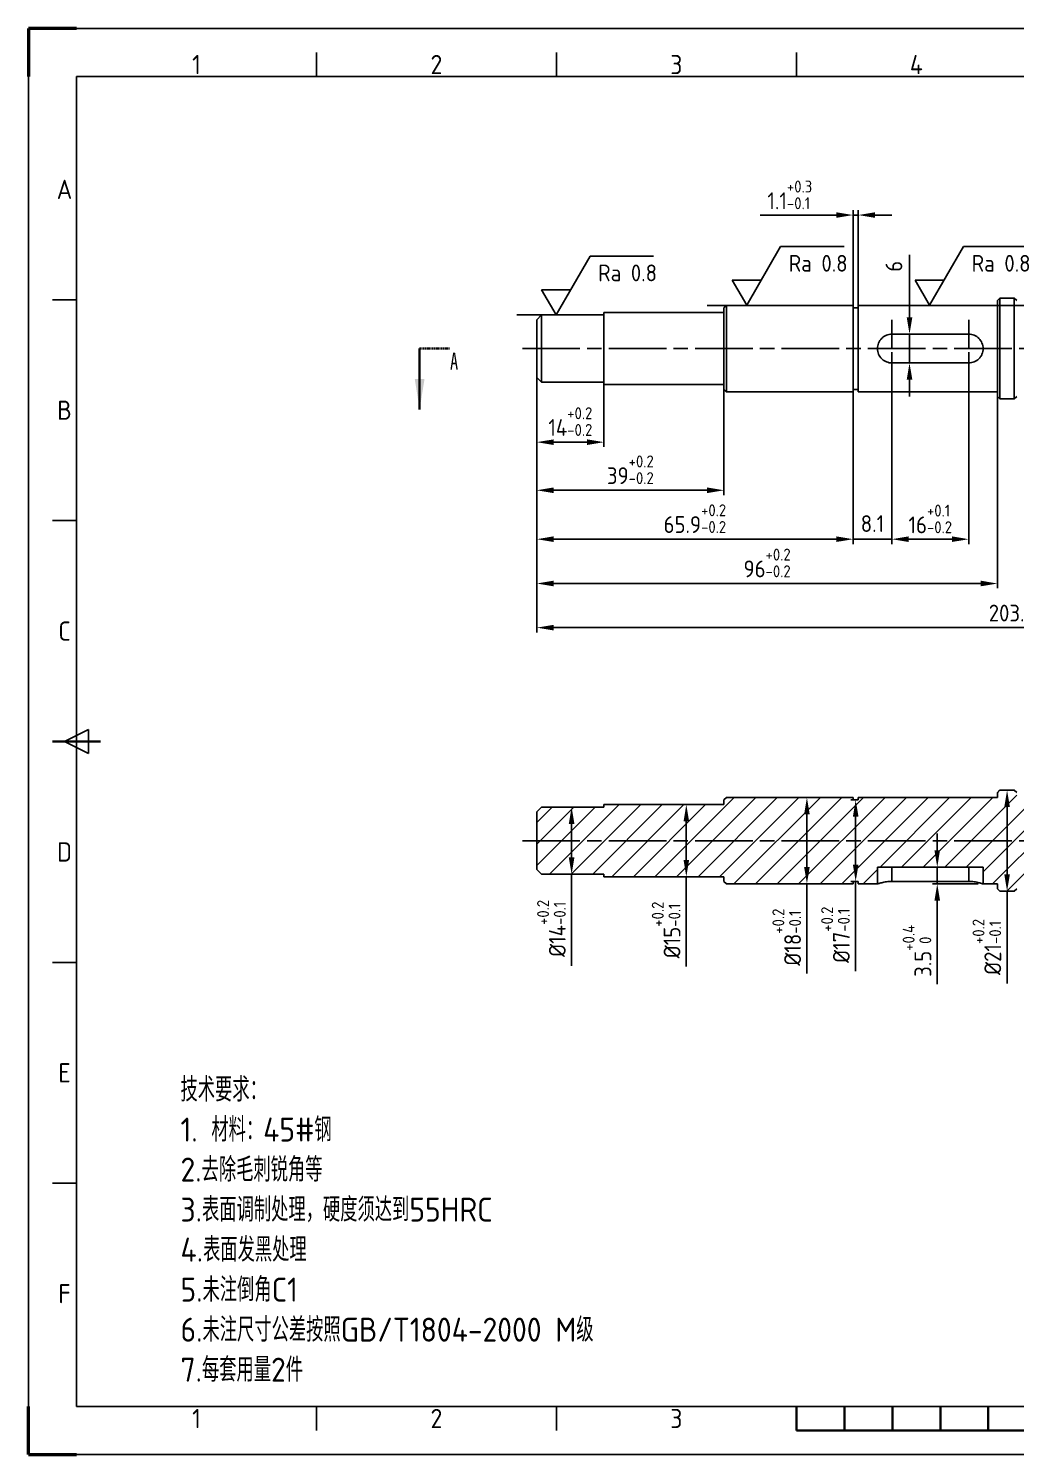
# Model space of a CAD drawing. Header units: millimetres. Extents: x 23 to 443, y 16 to 313.
# Drawn here: x 23.2 to 228.9, y 16.1 to 313.1 of the extents above; entities that cross this region are included whole.
import ezdxf
from ezdxf.enums import TextEntityAlignment as Align

# ---------------------------------------------------------------- set-up
doc = ezdxf.new("R2010")
doc.units = ezdxf.units.MM
for name, pattern in [('AM_ISO08W050', [18, 12, -1.5, 3, -1.5]), ('AM_ISO08W050x2', [9, 6, -0.75, 1.5, -0.75]), ('HIDDEN', [0.375, 0.25, -0.125])]:
    doc.linetypes.add(name, pattern=pattern)
doc.layers.add('10', color=7, linetype='Continuous')
for name, color, linetype, lineweight in [('AM_5', 3, 'Continuous', 25), ('AM_7', 4, 'AM_ISO08W050', 25), ('AM_BOR', 7, 'Continuous', 50)]:
    doc.layers.add(name, color=color, linetype=linetype, lineweight=lineweight)
doc.styles.add('ACGBTS', font='isocp.shx', dxfattribs={"bigfont": 'gbcbig.shx'})
doc.styles.add('SLDTEXTSTYLE5', font='TXT', dxfattribs={"width": 0.7})
doc.styles.get("Standard").update_dxf_attribs({"font": 'isocp.shx', "bigfont": 'gbcbig.shx'})
doc.dimstyles.new('AM_GB$0', dxfattribs={"dimtxt": 3.5, "dimasz": 3.5, "dimexe": 1, "dimexo": 1, "dimgap": 1.5, "dimtad": 1, "dimdsep": 46, "dimtxsty": 'Standard', "dimcen": 0, "dimclrd": 256, "dimclre": 256, "dimclrt": 2, "dimadec": 0, "dimazin": 2, "dimtp": 0.1, "dimtm": 0.1, "dimtfac": 0.71, "dimtdec": 3, "dimtmove": 0, "dimatfit": 3, "dimfxl": 1, "dimlwd": -1, "dimlwe": -1, "dimarcsym": 0})

# ---------------------------------------------------------------- blocks, each defined once
blk = doc.blocks.new('GB_A3')
for p, q in [((410, 287), (10, 287)), ((10, 287), (10, 10)), ((10, 10), (410, 10))]:
    blk.add_line(p, q)
at = {"layer": 'AM_BOR'}
for p, q in [((10, 297), (0, 297)), ((0, 297), (0, 287)), ((0, 0), (0, 10)), ((0, 0), (10, 0))]:
    blk.add_line(p, q, dxfattribs=at)
at = {"layer": 'AM_BOR', "color": 1, "lineweight": 25}
for p, q in [((0, 297), (420, 297)), ((0, 0), (0, 297)), ((60, 287), (60, 292)), ((110, 287), (110, 292)), ((160, 287), (160, 292)), ((10, 240.5), (5, 240.5)), ((10, 194.5), (5, 194.5)), ((7.5, 148.5), (12.5, 151)), ((12.5, 146), (7.5, 148.5)), ((12.5, 151), (12.5, 146)), ((10, 102.5), (5, 102.5)), ((10, 56.5), (5, 56.5)), ((60, 5), (60, 10)), ((110, 5), (110, 10)), ((420, 0), (0, 0))]:
    blk.add_line(p, q, dxfattribs=at)
at = {"layer": 'AM_BOR', "color": 2, "lineweight": 35}
for p, q in [((5, 148.5), (15, 148.5)), ((160, 5), (160, 10)), ((170, 5), (170, 10)), ((180, 5), (180, 10)), ((190, 5), (190, 10)), ((200, 5), (200, 10)), ((160, 5), (260, 5))]:
    blk.add_line(p, q, dxfattribs=at)
at = {"layer": 'AM_BOR', "color": 1, "lineweight": 25, "style": 'ACGBTS'}
for s, p in [('1', (35, 289.5)), ('2', (85, 289.5)), ('3', (135, 289.5)), ('4', (185, 289.5)), ('A', (7.5, 263.5)), ('B', (7.5, 217.5)), ('C', (7.5, 171.5)), ('D', (7.5, 125.5)), ('E', (7.5, 79.5)), ('F', (7.5, 33.5)), ('1', (35, 7.5)), ('2', (85, 7.5)), ('3', (135, 7.5))]:
    blk.add_text(s, height=4, dxfattribs=at).set_placement(p, align=Align.MIDDLE)
blk = doc.blocks.new('*D73')
at = {"layer": 'AM_5', "linetype": 'ByBlock', "transparency": 16777216}
for p, q in [((129.1, 245.49), (129.1, 187.36)), ((332.5, 245.49), (332.5, 187.36)), ((132.6, 188.36), (329, 188.36))]:
    blk.add_line(p, q, dxfattribs=at)
at = {"layer": 'AM_5', "transparency": 16777216}
for points in [[(132.6, 188.94), (132.6, 187.78), (129.1, 188.36)], [(329, 188.94), (329, 187.78), (332.5, 188.36)]]:
    blk.add_solid(points, dxfattribs=at)
at = {"layer": 'Defpoints', "color": 0, "transparency": 16777216}
for p in [(129.1, 246.49), (332.5, 246.49), (332.5, 188.36)]:
    blk.add_point(p, dxfattribs=at)
at = {"layer": 'AM_5', "color": 2, "transparency": 16777216, "insert": (230.8, 192.63), "char_height": 3.5, "attachment_point": 5}
blk.add_mtext('203.4{}{\\H0.71x;\\C3;\\S+0.2^ -0.2;}', dxfattribs=at)
blk = doc.blocks.new('*D54')
at = {"layer": 'AM_5', "linetype": 'ByBlock', "transparency": 16777216}
for p, q in [((129.1, 245.49), (129.1, 225.99)), ((143.1, 245.49), (143.1, 225.99)), ((132.6, 226.99), (139.6, 226.99))]:
    blk.add_line(p, q, dxfattribs=at)
at = {"layer": 'AM_5', "transparency": 16777216}
for points in [[(132.6, 227.57), (132.6, 226.41), (129.1, 226.99)], [(139.6, 227.57), (139.6, 226.41), (143.1, 226.99)]]:
    blk.add_solid(points, dxfattribs=at)
at = {"layer": 'Defpoints', "color": 0, "transparency": 16777216}
for p in [(129.1, 246.49), (143.1, 246.49), (143.1, 226.99)]:
    blk.add_point(p, dxfattribs=at)
at = {"layer": 'AM_5', "color": 2, "transparency": 16777216, "insert": (136.1, 231.27), "char_height": 3.5, "attachment_point": 5}
blk.add_mtext('14{}{\\H0.71x;\\C3;\\S+0.2^ -0.2;}', dxfattribs=at)
blk = doc.blocks.new('*D55')
at = {"layer": 'AM_5', "linetype": 'ByBlock', "transparency": 16777216}
for p, q in [((129.1, 245.49), (129.1, 215.97)), ((168.1, 245.49), (168.1, 215.97)), ((132.6, 216.97), (164.6, 216.97))]:
    blk.add_line(p, q, dxfattribs=at)
at = {"layer": 'AM_5', "transparency": 16777216}
for points in [[(132.6, 217.55), (132.6, 216.38), (129.1, 216.97)], [(164.6, 217.55), (164.6, 216.38), (168.1, 216.97)]]:
    blk.add_solid(points, dxfattribs=at)
at = {"layer": 'Defpoints', "color": 0, "transparency": 16777216}
for p in [(129.1, 246.49), (168.1, 246.49), (168.1, 216.97)]:
    blk.add_point(p, dxfattribs=at)
at = {"layer": 'AM_5', "color": 2, "transparency": 16777216, "insert": (148.6, 221.24), "char_height": 3.5, "attachment_point": 5}
blk.add_mtext('39{}{\\H0.71x;\\C3;\\S+0.2^ -0.2;}', dxfattribs=at)
blk = doc.blocks.new('*D56')
at = {"layer": 'AM_5', "linetype": 'ByBlock', "transparency": 16777216}
for p, q in [((129.1, 245.49), (129.1, 205.78)), ((195, 245.49), (195, 205.78)), ((132.6, 206.78), (191.5, 206.78))]:
    blk.add_line(p, q, dxfattribs=at)
at = {"layer": 'AM_5', "transparency": 16777216}
for points in [[(132.6, 207.37), (132.6, 206.2), (129.1, 206.78)], [(191.5, 207.37), (191.5, 206.2), (195, 206.78)]]:
    blk.add_solid(points, dxfattribs=at)
at = {"layer": 'Defpoints', "color": 0, "transparency": 16777216}
for p in [(129.1, 246.49), (195, 246.49), (195, 206.78)]:
    blk.add_point(p, dxfattribs=at)
at = {"layer": 'AM_5', "color": 2, "transparency": 16777216, "insert": (162.05, 211.06), "char_height": 3.5, "attachment_point": 5}
blk.add_mtext('65.9{}{\\H0.71x;\\C3;\\S+0.2^ -0.2;}', dxfattribs=at)
blk = doc.blocks.new('*D57')
at = {"layer": 'AM_5', "linetype": 'ByBlock', "transparency": 16777216}
for p, q in [((191.5, 274.29), (175.66, 274.29)), ((195, 247.49), (195, 275.29)), ((196.1, 274.29), (195, 274.29)), ((196.1, 247.49), (196.1, 275.29)), ((199.6, 274.29), (203.1, 274.29))]:
    blk.add_line(p, q, dxfattribs=at)
at = {"layer": 'AM_5', "transparency": 16777216}
for points in [[(191.5, 274.87), (191.5, 273.71), (195, 274.29)], [(199.6, 274.87), (199.6, 273.71), (196.1, 274.29)]]:
    blk.add_solid(points, dxfattribs=at)
at = {"layer": 'Defpoints', "color": 0, "transparency": 16777216}
for p in [(195, 274.29), (195, 246.49), (196.1, 246.49)]:
    blk.add_point(p, dxfattribs=at)
at = {"layer": 'AM_5', "color": 2, "transparency": 16777216, "insert": (181.83, 278.49), "char_height": 3.5, "attachment_point": 5}
blk.add_mtext('1.1{}{\\H0.71x;\\C3;\\S+0.3^ -0.1;}', dxfattribs=at)
blk = doc.blocks.new('*D58')
at = {"layer": 'AM_5', "linetype": 'ByBlock', "transparency": 16777216}
for p, q in [((129.1, 245.49), (129.1, 196.55)), ((225.1, 245.49), (225.1, 196.55)), ((221.6, 197.55), (132.6, 197.55))]:
    blk.add_line(p, q, dxfattribs=at)
at = {"layer": 'AM_5', "transparency": 16777216}
for points in [[(132.6, 198.14), (132.6, 196.97), (129.1, 197.55)], [(221.6, 198.14), (221.6, 196.97), (225.1, 197.55)]]:
    blk.add_solid(points, dxfattribs=at)
at = {"layer": 'Defpoints', "color": 0, "transparency": 16777216}
for p in [(129.1, 246.49), (225.1, 246.49), (129.1, 197.55)]:
    blk.add_point(p, dxfattribs=at)
at = {"layer": 'AM_5', "color": 2, "transparency": 16777216, "insert": (177.1, 201.83), "char_height": 3.5, "attachment_point": 5}
blk.add_mtext('96{}{\\H0.71x;\\C3;\\S+0.2^ -0.2;}', dxfattribs=at)
blk = doc.blocks.new('*D59')
at = {"layer": 'AM_5', "linetype": 'ByBlock', "transparency": 16777216}
for p, q in [((203.1, 245.49), (203.1, 205.78)), ((219.1, 245.49), (219.1, 205.78)), ((215.6, 206.78), (206.6, 206.78))]:
    blk.add_line(p, q, dxfattribs=at)
at = {"layer": 'AM_5', "transparency": 16777216}
for points in [[(206.6, 207.37), (206.6, 206.2), (203.1, 206.78)], [(215.6, 207.37), (215.6, 206.2), (219.1, 206.78)]]:
    blk.add_solid(points, dxfattribs=at)
at = {"layer": 'Defpoints', "color": 0, "transparency": 16777216}
for p in [(203.1, 246.49), (219.1, 246.49), (203.1, 206.78)]:
    blk.add_point(p, dxfattribs=at)
at = {"layer": 'AM_5', "color": 2, "transparency": 16777216, "insert": (211.1, 211), "char_height": 3.5, "attachment_point": 5}
blk.add_mtext('16{}{\\H0.71x;\\C3;\\S+0.1^ -0.2;}', dxfattribs=at)
blk = doc.blocks.new('*D60')
at = {"layer": 'AM_5', "linetype": 'ByBlock', "transparency": 16777216}
for p, q in [((195, 245.49), (195, 205.78)), ((203.1, 245.49), (203.1, 205.78)), ((191.5, 206.78), (188, 206.78)), ((195, 206.78), (203.1, 206.78)), ((206.6, 206.78), (210.1, 206.78))]:
    blk.add_line(p, q, dxfattribs=at)
at = {"layer": 'AM_5', "transparency": 16777216}
for points in [[(191.5, 207.37), (191.5, 206.2), (195, 206.78)], [(206.6, 207.37), (206.6, 206.2), (203.1, 206.78)]]:
    blk.add_solid(points, dxfattribs=at)
at = {"layer": 'Defpoints', "color": 0, "transparency": 16777216}
for p in [(195, 246.49), (203.1, 246.49), (203.1, 206.78)]:
    blk.add_point(p, dxfattribs=at)
at = {"layer": 'AM_5', "color": 2, "transparency": 16777216, "insert": (199.05, 210.03), "char_height": 3.5, "attachment_point": 5}
blk.add_mtext('8.1', dxfattribs=at)
blk = doc.blocks.new('*D61')
at = {"layer": 'AM_5', "linetype": 'ByBlock', "transparency": 16777216}
for p, q in [((206.77, 252.99), (206.77, 266.01)), ((218.1, 249.49), (205.77, 249.49)), ((206.77, 243.49), (206.77, 249.49)), ((218.1, 243.49), (205.77, 243.49)), ((206.77, 239.99), (206.77, 236.49))]:
    blk.add_line(p, q, dxfattribs=at)
at = {"layer": 'AM_5', "transparency": 16777216}
for points in [[(206.19, 252.99), (207.36, 252.99), (206.77, 249.49)], [(206.19, 239.99), (207.36, 239.99), (206.77, 243.49)]]:
    blk.add_solid(points, dxfattribs=at)
at = {"layer": 'Defpoints', "color": 0, "transparency": 16777216}
for p in [(219.1, 249.49), (206.77, 243.49), (219.1, 243.49)]:
    blk.add_point(p, dxfattribs=at)
at = {"layer": 'AM_5', "color": 2, "transparency": 16777216, "insert": (203.52, 263.62), "char_height": 3.5, "attachment_point": 5, "rotation": 90}
blk.add_mtext('6', dxfattribs=at)
blk = doc.blocks.new('*D64')
at = {"layer": 'AM_5', "linetype": 'ByBlock', "transparency": 16777216}
for p, q in [((227.6, 154.49), (226.1, 154.49)), ((227.1, 150.99), (227.1, 136.99)), ((227.6, 133.49), (226.1, 133.49)), ((227.1, 133.49), (227.1, 114.27))]:
    blk.add_line(p, q, dxfattribs=at)
at = {"layer": 'AM_5', "transparency": 16777216}
for points in [[(226.52, 150.99), (227.69, 150.99), (227.1, 154.49)], [(226.52, 136.99), (227.69, 136.99), (227.1, 133.49)]]:
    blk.add_solid(points, dxfattribs=at)
at = {"layer": 'Defpoints', "color": 0, "transparency": 16777216}
for p in [(228.6, 154.49), (227.1, 133.49), (228.6, 133.49)]:
    blk.add_point(p, dxfattribs=at)
at = {"layer": 'AM_5', "color": 2, "transparency": 16777216, "insert": (222.89, 121.86), "char_height": 3.5, "attachment_point": 5, "rotation": 90}
blk.add_mtext('%%C21{}{\\H0.71x;\\C3;\\S+0.2^ -0.1;}', dxfattribs=at)
blk = doc.blocks.new('*D66')
at = {"layer": 'AM_5', "linetype": 'ByBlock', "transparency": 16777216}
for p, q in [((194, 152.99), (184.39, 152.99)), ((185.39, 149.49), (185.39, 138.49)), ((194, 134.99), (184.39, 134.99)), ((185.39, 134.99), (185.39, 116.3))]:
    blk.add_line(p, q, dxfattribs=at)
at = {"layer": 'AM_5', "transparency": 16777216}
for points in [[(184.81, 149.49), (185.97, 149.49), (185.39, 152.99)], [(184.81, 138.49), (185.97, 138.49), (185.39, 134.99)]]:
    blk.add_solid(points, dxfattribs=at)
at = {"layer": 'Defpoints', "color": 0, "transparency": 16777216}
for p in [(195, 152.99), (185.39, 134.99), (195, 134.99)]:
    blk.add_point(p, dxfattribs=at)
at = {"layer": 'AM_5', "color": 2, "transparency": 16777216, "insert": (181.18, 123.89), "char_height": 3.5, "attachment_point": 5, "rotation": 90}
blk.add_mtext('%%C18{}{\\H0.71x;\\C3;\\S+0.2^ -0.1;}', dxfattribs=at)
blk = doc.blocks.new('*D67')
at = {"layer": 'AM_5', "linetype": 'ByBlock', "transparency": 16777216}
for p, q in [((167.1, 151.49), (159.26, 151.49)), ((160.26, 147.99), (160.26, 139.99)), ((167.1, 136.49), (159.26, 136.49)), ((160.26, 136.49), (160.26, 117.8))]:
    blk.add_line(p, q, dxfattribs=at)
at = {"layer": 'AM_5', "transparency": 16777216}
for points in [[(159.68, 147.99), (160.85, 147.99), (160.26, 151.49)], [(159.68, 139.99), (160.85, 139.99), (160.26, 136.49)]]:
    blk.add_solid(points, dxfattribs=at)
at = {"layer": 'Defpoints', "color": 0, "transparency": 16777216}
for p in [(168.1, 151.49), (160.26, 136.49), (168.1, 136.49)]:
    blk.add_point(p, dxfattribs=at)
at = {"layer": 'AM_5', "color": 2, "transparency": 16777216, "insert": (156.05, 125.39), "char_height": 3.5, "attachment_point": 5, "rotation": 90}
blk.add_mtext('%%C15{}{\\H0.71x;\\C3;\\S+0.2^ -0.1;}', dxfattribs=at)
blk = doc.blocks.new('*D68')
at = {"layer": 'AM_5', "linetype": 'ByBlock', "transparency": 16777216}
for p, q in [((142.1, 150.99), (135.36, 150.99)), ((136.36, 147.49), (136.36, 140.49)), ((142.1, 136.99), (135.36, 136.99)), ((136.36, 136.99), (136.36, 117.95))]:
    blk.add_line(p, q, dxfattribs=at)
at = {"layer": 'AM_5', "transparency": 16777216}
for points in [[(135.78, 147.49), (136.95, 147.49), (136.36, 150.99)], [(135.78, 140.49), (136.95, 140.49), (136.36, 136.99)]]:
    blk.add_solid(points, dxfattribs=at)
at = {"layer": 'Defpoints', "color": 0, "transparency": 16777216}
for p in [(143.1, 150.99), (136.36, 136.99), (143.1, 136.99)]:
    blk.add_point(p, dxfattribs=at)
at = {"layer": 'AM_5', "color": 2, "transparency": 16777216, "insert": (132.15, 125.72), "char_height": 3.5, "attachment_point": 5, "rotation": 90}
blk.add_mtext('%%C14{}{\\H0.71x;\\C3;\\S+0.2^ -0.1;}', dxfattribs=at)
blk = doc.blocks.new('*D71')
at = {"layer": 'AM_5', "linetype": 'ByBlock', "transparency": 16777216}
for p, q in [((195.1, 152.49), (194.55, 152.49)), ((195.55, 148.99), (195.55, 138.99)), ((195.1, 135.49), (194.55, 135.49)), ((195.55, 135.49), (195.55, 116.8))]:
    blk.add_line(p, q, dxfattribs=at)
at = {"layer": 'AM_5', "transparency": 16777216}
for points in [[(194.97, 148.99), (196.14, 148.99), (195.55, 152.49)], [(194.97, 138.99), (196.14, 138.99), (195.55, 135.49)]]:
    blk.add_solid(points, dxfattribs=at)
at = {"layer": 'Defpoints', "color": 0, "transparency": 16777216}
for p in [(196.1, 152.49), (195.55, 135.49), (196.1, 135.49)]:
    blk.add_point(p, dxfattribs=at)
at = {"layer": 'AM_5', "color": 2, "transparency": 16777216, "insert": (191.34, 124.39), "char_height": 3.5, "attachment_point": 5, "rotation": 90}
blk.add_mtext('%%C17{}{\\H0.71x;\\C3;\\S+0.2^ -0.1;}', dxfattribs=at)
blk = doc.blocks.new('*D72')
at = {"layer": 'AM_5', "linetype": 'ByBlock', "transparency": 16777216}
for p, q in [((212.55, 141.99), (212.55, 145.49)), ((221.1, 138.49), (211.55, 138.49)), ((212.55, 138.49), (212.55, 134.99)), ((221.1, 134.99), (211.55, 134.99)), ((212.55, 131.49), (212.55, 114.1))]:
    blk.add_line(p, q, dxfattribs=at)
at = {"layer": 'AM_5', "transparency": 16777216}
for points in [[(211.96, 141.99), (213.13, 141.99), (212.55, 138.49)], [(211.96, 131.49), (213.13, 131.49), (212.55, 134.99)]]:
    blk.add_solid(points, dxfattribs=at)
at = {"layer": 'Defpoints', "color": 0, "transparency": 16777216}
for p in [(212.55, 138.49), (222.1, 138.49), (222.1, 134.99)]:
    blk.add_point(p, dxfattribs=at)
at = {"layer": 'AM_5', "color": 2, "transparency": 16777216, "insert": (208.33, 121.04), "char_height": 3.5, "attachment_point": 5, "rotation": 90}
blk.add_mtext('3.5{}{\\H0.71x;\\C3;\\S+0.4^  0;}', dxfattribs=at)
blk = doc.blocks.new('*S39')
at = {"layer": 'AM_5', "color": 2}
for p, q in [((938.19, -764.52), (945.27, -752.27)), ((945.27, -752.27), (958.49, -752.27)), ((935.16, -759.27), (938.19, -764.52)), ((935.16, -759.27), (941.23, -759.27))]:
    blk.add_line(p, q, dxfattribs=at)
at = {"layer": 'AM_5', "color": 2, "insert": (946.94, -757.52), "char_height": 3.5, "attachment_point": 7}
blk.add_mtext('Ra 0.8', dxfattribs=at)
blk = doc.blocks.new('*S40')
at = {"layer": 'AM_5', "color": 2}
for p, q in [((900.07, -764.52), (907.14, -752.27)), ((907.14, -752.27), (920.37, -752.27)), ((897.04, -759.27), (900.07, -764.52)), ((897.04, -759.27), (903.1, -759.27))]:
    blk.add_line(p, q, dxfattribs=at)
at = {"layer": 'AM_5', "color": 2, "insert": (908.82, -757.52), "char_height": 3.5, "attachment_point": 7}
blk.add_mtext('Ra 0.8', dxfattribs=at)
blk = doc.blocks.new('*S42')
at = {"layer": 'AM_5', "color": 2}
for p, q in [((860.36, -766.52), (867.43, -754.27)), ((867.43, -754.27), (880.66, -754.27)), ((857.32, -761.27), (860.36, -766.52)), ((857.32, -761.27), (863.39, -761.27))]:
    blk.add_line(p, q, dxfattribs=at)
at = {"layer": 'AM_5', "color": 2, "insert": (869.11, -759.52), "char_height": 3.5, "attachment_point": 7}
blk.add_mtext('Ra 0.8', dxfattribs=at)

msp = doc.modelspace()

# ---------------------------------------------------------------- hatches: boundary and pattern name
at = {"layer": '10', "linetype": 'Continuous', "lineweight": 18, "true_color": 0xed1f24}
h = msp.add_hatch(dxfattribs=at)
h.set_pattern_fill('ANSI31', color=240, style=0)
h.set_pattern_definition([(45, (-1223.631, 1040.1074), (-2.245064, 2.245064), [])])
h.paths.add_polyline_path([(130.104, 136.989), (143.104, 136.989), (143.104, 136.489), (168.104, 136.489), (168.104, 135.489), (168.604, 134.989), (195.004, 134.989), (195.004, 135.489), (196.104, 135.489), (196.104, 134.989), (200.104, 134.989), (200.104, 138.489), (222.104, 138.489), (222.104, 134.989), (225.104, 134.989), (225.104, 133.989), (225.604, 133.489), (228.604, 133.489), (229.104, 133.989), (229.104, 134.989), (232.104, 134.989), (232.104, 138.489), (254.104, 138.489), (254.104, 134.989), (258.104, 134.989), (258.104, 135.489), (259.204, 135.489), (259.204, 134.989), (274.954, 134.989), (274.954, 135.489), (308.154, 135.489), (308.154, 135.989), (311.204, 135.989), (311.204, 138.489), (324.204, 138.489), (324.204, 135.989), (325.504, 135.989), (325.504, 136.289), (326.604, 136.289), (326.604, 135.989), (331.504, 135.989), (332.504, 136.989), (332.504, 150.989), (331.504, 151.989), (326.604, 151.989), (326.604, 151.689), (325.504, 151.689), (325.504, 151.989), (308.154, 151.989), (308.154, 152.489), (274.954, 152.489), (274.954, 152.989), (259.204, 152.989), (259.204, 152.489), (258.104, 152.489), (258.104, 152.989), (229.104, 152.989), (229.104, 153.989), (228.604, 154.489), (225.604, 154.489), (225.104, 153.989), (225.104, 152.989), (196.104, 152.989), (196.104, 152.489), (195.004, 152.489), (195.004, 152.989), (168.604, 152.989), (168.104, 152.489), (168.104, 151.489), (143.104, 151.489), (143.104, 150.989), (130.104, 150.989), (129.104, 149.989), (129.104, 137.989)])

# ---------------------------------------------------------------- linework, layer by layer
at = {"color": 7, "linetype": 'Continuous', "lineweight": 25}
for p, q in [((176.642, 255.49), (164.642, 255.49)), ((168.604, 255.49), (168.104, 254.99)), ((195.004, 255.49), (168.604, 255.49)), ((168.604, 255.49), (168.604, 237.49)), ((195.004, 255.49), (195.004, 237.49)), ((225.104, 255.49), (196.104, 255.49)), ((196.104, 255.49), (196.104, 237.49)), ((214.768, 255.49), (202.768, 255.49)), ((235.929, 255.49), (223.929, 255.49)), ((225.604, 256.99), (225.104, 256.49)), ((225.104, 256.49), (225.104, 236.49)), ((228.604, 256.99), (225.604, 256.99)), ((225.604, 256.99), (225.604, 235.99)), ((229.104, 256.49), (228.604, 256.99)), ((228.604, 256.99), (228.604, 235.99)), ((136.929, 253.49), (124.929, 253.49)), ((130.104, 253.49), (129.104, 252.49)), ((129.104, 252.49), (129.104, 246.49)), ((143.104, 253.49), (130.104, 253.49)), ((130.104, 253.49), (130.104, 239.49)), ((168.104, 253.99), (143.104, 253.99)), ((143.104, 253.99), (143.104, 238.99)), ((168.104, 254.99), (168.104, 246.49)), ((196.104, 254.99), (195.004, 254.99)), ((203.104, 249.49), (219.104, 249.49)), ((129.104, 246.49), (129.104, 240.49)), ((168.104, 246.49), (168.104, 237.99)), ((219.104, 243.49), (203.104, 243.49)), ((129.104, 240.49), (130.104, 239.49)), ((130.104, 239.49), (143.104, 239.49)), ((143.104, 238.99), (168.104, 238.99)), ((168.104, 237.99), (168.604, 237.49)), ((195.004, 237.99), (196.104, 237.99)), ((168.604, 237.49), (195.004, 237.49)), ((196.104, 237.49), (225.104, 237.49)), ((225.104, 236.49), (225.604, 235.99)), ((225.604, 235.99), (228.604, 235.99)), ((228.604, 235.99), (229.104, 236.49)), ((225.604, 154.489), (225.104, 153.989)), ((228.604, 154.489), (225.604, 154.489)), ((229.104, 153.989), (228.604, 154.489)), ((143.104, 151.489), (143.104, 150.989)), ((168.104, 151.489), (143.104, 151.489)), ((168.604, 152.989), (168.104, 152.489)), ((168.104, 152.489), (168.104, 151.489)), ((195.004, 152.989), (168.604, 152.989)), ((195.004, 152.489), (195.004, 152.989)), ((196.104, 152.489), (195.004, 152.489)), ((225.104, 152.989), (196.104, 152.989)), ((196.104, 152.989), (196.104, 152.489)), ((225.104, 153.989), (225.104, 152.989)), ((130.104, 150.989), (129.104, 149.989)), ((129.104, 149.989), (129.104, 137.989)), ((143.104, 150.989), (130.104, 150.989)), ((129.104, 137.989), (130.104, 136.989)), ((130.104, 136.989), (143.104, 136.989)), ((143.104, 136.989), (143.104, 136.489)), ((200.104, 138.489), (200.104, 134.989)), ((200.104, 138.489), (222.104, 138.489)), ((203.104, 138.489), (203.104, 135.504)), ((219.104, 138.489), (219.104, 135.504)), ((222.104, 134.989), (222.104, 138.489)), ((143.104, 136.489), (168.104, 136.489)), ((168.104, 136.489), (168.104, 135.489)), ((168.104, 135.489), (168.604, 134.989)), ((168.604, 134.989), (195.004, 134.989)), ((195.004, 135.489), (196.104, 135.489)), ((195.004, 134.989), (195.004, 135.489)), ((196.104, 135.489), (196.104, 134.989)), ((196.104, 134.989), (200.104, 134.989)), ((219.104, 135.504), (203.104, 135.504)), ((222.104, 134.989), (225.104, 134.989)), ((225.104, 134.989), (225.104, 133.989)), ((225.104, 133.989), (225.604, 133.489)), ((228.604, 133.489), (229.104, 133.989)), ((225.604, 133.489), (228.604, 133.489))]:
    msp.add_line(p, q, dxfattribs=at)
at = {"color": 7, "linetype": 'HIDDEN', "lineweight": 35}
msp.add_line((104.696, 246.49), (111.046, 246.49), dxfattribs=at)
at = {"color": 7, "linetype": 'Continuous', "lineweight": 35}
msp.add_line((104.696, 246.49), (104.696, 233.79), dxfattribs=at)
at = {"color": 7, "linetype": 'Continuous', "lineweight": 25}
for points, knots in [([(203.104, 243.49), (202.905, 243.49), (202.709, 243.51), (202.323, 243.587), (202.132, 243.645), (201.77, 243.796), (201.598, 243.888), (201.273, 244.106), (201.121, 244.231), (200.709, 244.643), (200.486, 244.975), (200.26, 245.516), (200.202, 245.706), (200.124, 246.094), (200.105, 246.29), (200.104, 246.684), (200.124, 246.884), (200.201, 247.27), (200.258, 247.458), (200.41, 247.823), (200.503, 247.997), (200.719, 248.32), (200.845, 248.473), (201.121, 248.749), (201.27, 248.872), (201.594, 249.089), (201.769, 249.184), (202.13, 249.334), (202.317, 249.392), (202.705, 249.47), (202.905, 249.49), (203.104, 249.49)], [0, 0, 0, 0, 0.0625, 0.0625, 0.125, 0.125, 0.1875, 0.1875, 0.25, 0.25, 0.375, 0.375, 0.4375, 0.4375, 0.5, 0.5, 0.5625, 0.5625, 0.625, 0.625, 0.6875, 0.6875, 0.75, 0.75, 0.8125, 0.8125, 0.875, 0.875, 0.9375, 0.9375, 1, 1, 1, 1]), ([(219.104, 249.49), (219.304, 249.49), (219.5, 249.47), (219.885, 249.393), (220.077, 249.335), (220.439, 249.184), (220.611, 249.092), (220.936, 248.874), (221.088, 248.749), (221.5, 248.337), (221.723, 248.005), (221.948, 247.464), (222.007, 247.274), (222.085, 246.886), (222.104, 246.69), (222.105, 246.296), (222.085, 246.096), (222.008, 245.71), (221.951, 245.522), (221.799, 245.157), (221.706, 244.984), (221.49, 244.66), (221.364, 244.507), (221.088, 244.231), (220.938, 244.108), (220.615, 243.891), (220.439, 243.796), (220.079, 243.646), (219.892, 243.588), (219.504, 243.51), (219.304, 243.49), (219.104, 243.49)], [0, 0, 0, 0, 0.0625, 0.0625, 0.125, 0.125, 0.1875, 0.1875, 0.25, 0.25, 0.375, 0.375, 0.4375, 0.4375, 0.5, 0.5, 0.5625, 0.5625, 0.625, 0.625, 0.6875, 0.6875, 0.75, 0.75, 0.8125, 0.8125, 0.875, 0.875, 0.9375, 0.9375, 1, 1, 1, 1]), ([(203.104, 135.504), (202.905, 135.504), (202.708, 135.497), (202.323, 135.47), (202.132, 135.45), (201.769, 135.401), (201.597, 135.372), (201.272, 135.31), (201.12, 135.276), (200.708, 135.176), (200.485, 135.11), (200.26, 135.04), (200.201, 135.021), (200.124, 134.996), (200.104, 134.989), (200.104, 134.989)], [0, 0, 0, 0, 0.125, 0.125, 0.25, 0.25, 0.375, 0.375, 0.5, 0.5, 0.75, 0.75, 0.875, 0.875, 1, 1, 1, 1]), ([(222.104, 134.989), (222.104, 134.989), (222.084, 134.996), (222.007, 135.021), (221.95, 135.04), (221.798, 135.087), (221.705, 135.115), (221.488, 135.176), (221.363, 135.209), (221.087, 135.276), (220.937, 135.31), (220.614, 135.372), (220.439, 135.401), (220.078, 135.45), (219.891, 135.47), (219.503, 135.497), (219.304, 135.504), (219.104, 135.504)], [0, 0, 0, 0, 0.125, 0.125, 0.25, 0.25, 0.375, 0.375, 0.5, 0.5, 0.625, 0.625, 0.75, 0.75, 0.875, 0.875, 1, 1, 1, 1])]:
    msp.add_open_spline(points, degree=3, knots=knots, dxfattribs=at)
at = {"color": 7, "linetype": 'Continuous', "lineweight": 35}
msp.add_solid([(104.696, 233.79), (105.712, 240.14), (103.68, 240.14)], dxfattribs=at)
at = {"layer": 'AM_7', "linetype": 'AM_ISO08W050x2'}
for p, q in [((203.104, 252.49), (203.104, 240.49)), ((219.104, 252.49), (219.104, 240.49))]:
    msp.add_line(p, q, dxfattribs=at)
at = {"layer": 'AM_7'}
for p, q in [((126.104, 246.49), (335.504, 246.49)), ((126.104, 143.989), (335.504, 143.989))]:
    msp.add_line(p, q, dxfattribs=at)

# ---------------------------------------------------------------- block references
at = {"lineweight": 0}
msp.add_blockref('GB_A3', (23.195, 16.145), dxfattribs=at)
at = {"layer": 'AM_5'}
for name in ['*S40', '*S39', '*S42']:
    msp.add_blockref(name, (-727.22, 1020.014), dxfattribs=at)

# ---------------------------------------------------------------- texts
at = {"color": 7, "linetype": 'Continuous', "insert": (111.046, 245.624), "char_height": 3.5, "attachment_point": 1, "style": 'SLDTEXTSTYLE5'}
msp.add_mtext('A', dxfattribs=at)
at = {"insert": (54.866, 94.652), "char_height": 5, "attachment_point": 1}
msp.add_mtext_dynamic_manual_height_columns('技术要求：\\P1. 材料：45#钢\\P2.去除毛刺锐角等\\P3.表面调制处理，硬度须达到55HRC\\P4.表面发黑处理\\P5.未注倒角C1\\P6.未注尺寸公差按照GB/T1804-2000 M级\\P7.每套用量2件', width=553.98854, gutter_width=1, heights=[0], dxfattribs=at)

# ---------------------------------------------------------------- dimensions: what is measured, and where the dimension line sits
at = {"layer": 'AM_5'}
for base, p1, p2, text, override, picture, middle in [((195.004, 274.29), (196.104, 246.49), (195.004, 246.49), '<>{}{\\H0.71x;\\C3;\\S+0.3^ -0.1;}', {"dimtp": 0.3}, '*D57', (181.831, 278.494)), ((143.104, 226.99), (129.104, 246.49), (143.104, 246.49), '<>{}{\\H0.71x;\\C3;\\S+0.2^ -0.2;}', {"dimtp": 0.2, "dimtm": 0.2, "dimtdec": 3, "dimtzin": 8}, '*D54', (136.104, 231.266)), ((332.504, 188.359), (129.104, 246.49), (332.504, 246.49), '<>{}{\\H0.71x;\\C3;\\S+0.2^ -0.2;}', {"dimtp": 0.2, "dimtm": 0.2}, '*D73', (230.804, 192.635)), ((168.104, 216.966), (129.104, 246.49), (168.104, 246.49), '<>{}{\\H0.71x;\\C3;\\S+0.2^ -0.2;}', {"dimtp": 0.2, "dimtm": 0.2, "dimtdec": 3, "dimtzin": 8}, '*D55', (148.604, 221.242)), ((195.004, 206.784), (129.104, 246.49), (195.004, 246.49), '<>{}{\\H0.71x;\\C3;\\S+0.2^ -0.2;}', {"dimtp": 0.2, "dimtm": 0.2, "dimtdec": 3, "dimtzin": 8}, '*D56', (162.054, 211.061)), ((129.104, 197.555), (225.104, 246.49), (129.104, 246.49), '<>{}{\\H0.71x;\\C3;\\S+0.2^ -0.2;}', {"dimtp": 0.2, "dimtm": 0.2, "dimtdec": 3, "dimtzin": 8}, '*D58', (177.104, 201.831)), ((203.104, 206.784), (219.104, 246.49), (203.104, 246.49), '<>{}{\\H0.71x;\\C3;\\S+0.1^ -0.2;}', {"dimtp": 0.1, "dimtm": 0.2, "dimtdec": 3, "dimtzin": 8}, '*D59', (211.104, 210.999))]:
    dim = msp.add_linear_dim(base=base, p1=p1, p2=p2, text=text, dimstyle='AM_GB$0', override=override, dxfattribs=at)
    dim.commit()
    dim.dimension.update_dxf_attribs({"geometry": picture, "text_midpoint": middle})
dim = msp.add_linear_dim(base=(206.772, 243.49), p1=(219.104, 249.49), p2=(219.104, 243.49), angle=90, dimstyle='AM_GB$0', dxfattribs=at)
dim.commit()
dim.dimension.update_dxf_attribs({"geometry": '*D61', "text_midpoint": (206.772, 263.618), "dimtype": 160})
dim = msp.add_linear_dim(base=(203.104, 206.784), p1=(195.004, 246.49), p2=(203.104, 246.49), dimstyle='AM_GB$0', dxfattribs=at)
dim.commit()
dim.dimension.update_dxf_attribs({"geometry": '*D60', "text_midpoint": (199.054, 210.034)})
for base, p1, p2, text, override, picture, middle in [((227.104, 133.489), (228.604, 154.489), (228.604, 133.489), '%%C<>{}{\\H0.71x;\\C3;\\S+0.2^ -0.1;}', {"dimtp": 0.2}, '*D64', (227.104, 121.864)), ((185.391, 134.989), (195.004, 152.989), (195.004, 134.989), '%%C<>{}{\\H0.71x;\\C3;\\S+0.2^ -0.1;}', {"dimtp": 0.2}, '*D66', (185.391, 123.893)), ((195.554, 135.489), (196.104, 152.489), (196.104, 135.489), '%%C<>{}{\\H0.71x;\\C3;\\S+0.2^ -0.1;}', {"dimtp": 0.2, "dimtm": 0.1, "dimtdec": 3, "dimtzin": 8}, '*D71', (195.554, 124.393)), ((212.548, 138.489), (222.104, 134.989), (222.104, 138.489), '<>{}{\\H0.71x;\\C3;\\S+0.4^  0;}', {"dimtp": 0.4, "dimtm": 0, "dimtdec": 3, "dimtzin": 8}, '*D72', (212.548, 121.043))]:
    dim = msp.add_linear_dim(base=base, p1=p1, p2=p2, angle=90, text=text, dimstyle='AM_GB$0', override=override, dxfattribs=at)
    dim.commit()
    dim.dimension.update_dxf_attribs({"geometry": picture, "text_midpoint": middle, "dimtype": 160})
for base, p1, p2, picture, middle in [((160.264, 136.489), (168.104, 151.489), (168.104, 136.489), '*D67', (156.05, 125.393)), ((136.362, 136.989), (143.104, 150.989), (143.104, 136.989), '*D68', (132.148, 125.718))]:
    dim = msp.add_linear_dim(base=base, p1=p1, p2=p2, angle=90, text='%%C<>{}{\\H0.71x;\\C3;\\S+0.2^ -0.1;}', dimstyle='AM_GB$0', override={"dimtp": 0.2, "dimtm": 0.1, "dimtdec": 3, "dimtzin": 8}, dxfattribs=at)
    dim.commit()
    dim.dimension.update_dxf_attribs({"geometry": picture, "text_midpoint": middle})

doc.saveas('drawing.dxf')
